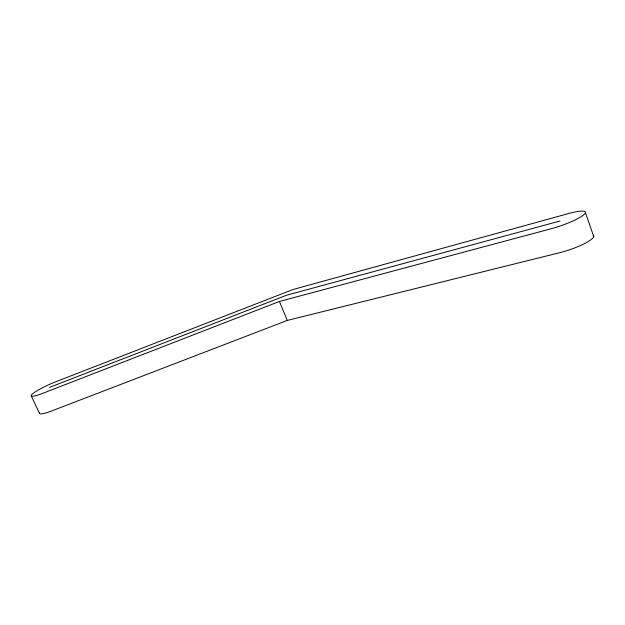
<?xml version="1.0" encoding="UTF-8"?>
<svg xmlns="http://www.w3.org/2000/svg" width="625" height="625" viewBox="0 0 625 625"><rect width="100%" height="100%" fill="white"/><g stroke="black" fill="none" stroke-linecap="round" stroke-linejoin="round"><path stroke-width="0.94" d="M49.531 387.383L286.43 295.273L560.047 221.008M279.422 301.469L42.906 393.273A20.141 2.797 -24.6 0 1 32.305 394.062A20.141 2.797 -24.6 0 1 55.898 381.711L293.055 289.492L568.531 213.562A26.719 4.648 -19.5 0 1 583.977 214.609A26.719 4.648 -19.5 0 1 551.219 228.742L279.422 301.469L287.297 320.43L559.742 252.688A26.594 5.242 -19.1 0 0 585.008 243.344A26.594 5.242 -19.1 0 0 593.258 235.281M287.297 320.43L51.313 411.094A20.07 3.164 -24.9 0 1 39.547 412.75M31.305 396.031L39.648 413.617M585.453 212.734L593.75 236.562"/></g></svg>
